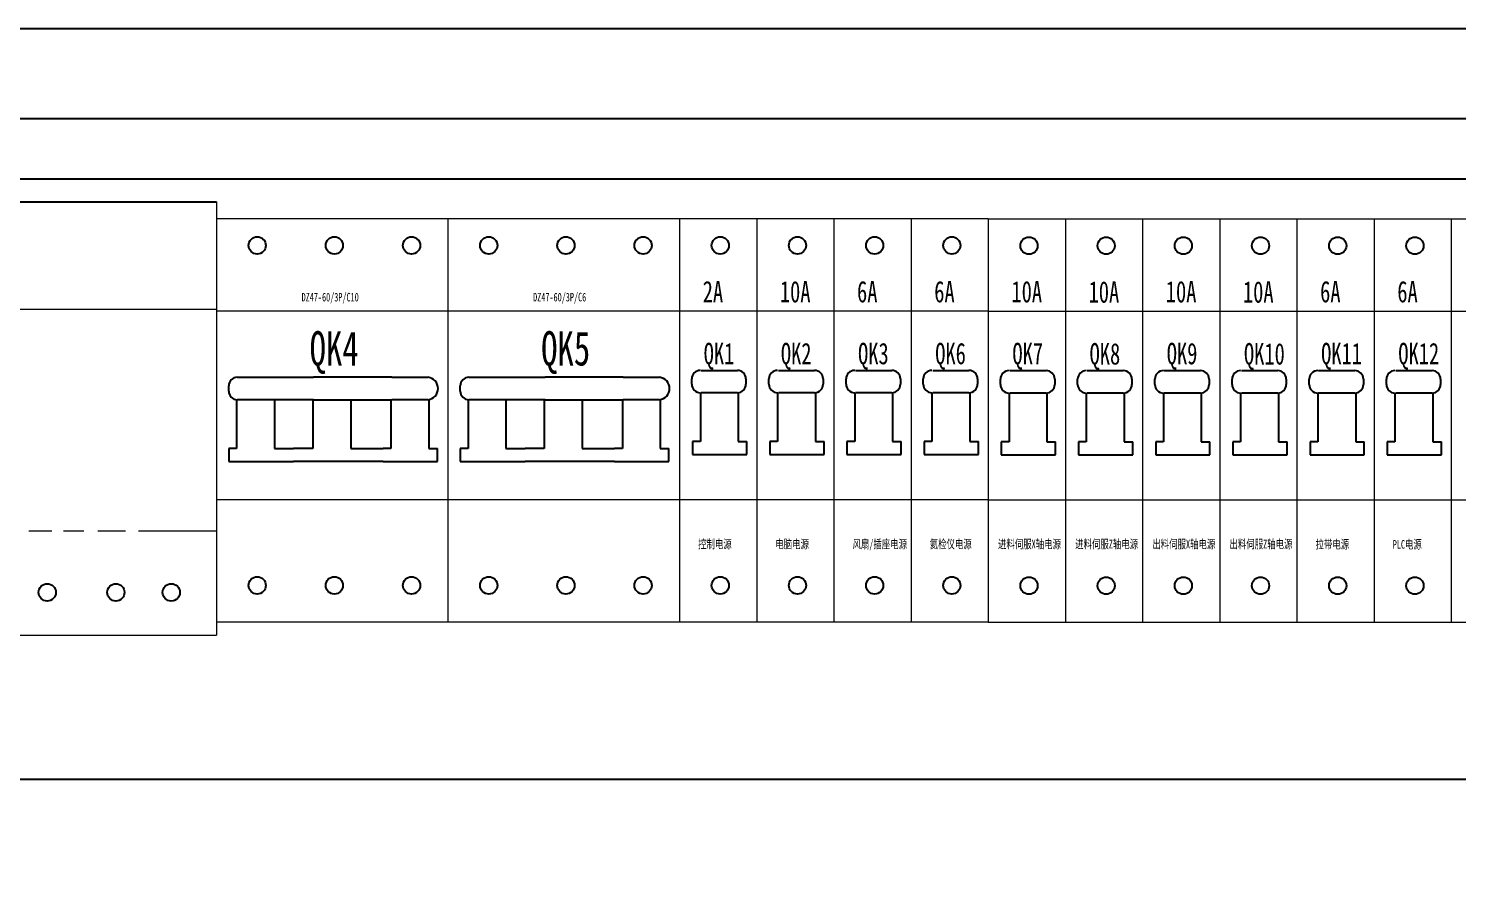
# Model space of a CAD drawing. Header units: millimetres. Extents: x -300 to 5587, y 233 to 3316.
# Drawn here: x 4266 to 4599.2, y 1554.9 to 1756 of the extents above; entities that cross this region are included whole.
import ezdxf

# ---------------------------------------------------------------- set-up
doc = ezdxf.new("R2010")
doc.units = ezdxf.units.MM
doc.layers.add('TEXT', color=2, linetype='Continuous')
doc.layers.add('细实线层', color=7, linetype='Continuous')
doc.styles.add('ST', font='', dxfattribs={"width": 0.8, "height": 300})
doc.styles.get("Standard").update_dxf_attribs({"font": ''})
doc.styles.add('宋', font='', dxfattribs={"width": 0.7})
doc.styles.get('ST').set_extended_font_data('SimSun')
doc.styles.get('Standard').set_extended_font_data('SimSun')
doc.styles.get('宋').set_extended_font_data('SimSun')
doc.dimstyles.new('ISO-25', dxfattribs={"dimtxt": 2.5, "dimasz": 2.5, "dimexe": 1.25, "dimexo": 0.625, "dimtad": 1, "dimtxsty": 'Standard', "dimcen": 2.5, "dimadec": 0, "dimazin": 0, "dimtfac": 1, "dimtmove": 0, "dimatfit": 3, "dimfxl": 1, "dimarcsym": 0})

# ---------------------------------------------------------------- blocks, each defined once
blk = doc.blocks.new('*D91')
at = {"color": 0, "lineweight": -2, "transparency": 16777216}
for p, q in [((4136.79, 1755.39), (4136.79, 1733.81)), ((5586.79, 1755.39), (5586.79, 1733.81)), ((4139.29, 1735.06), (5584.29, 1735.06))]:
    blk.add_line(p, q, dxfattribs=at)
at = {"color": 0, "transparency": 16777216}
for points in [[(4139.29, 1735.47), (4139.29, 1734.64), (4136.79, 1735.06)], [(5584.29, 1734.64), (5584.29, 1735.47), (5586.79, 1735.06)]]:
    blk.add_solid(points, dxfattribs=at)
at = {"layer": 'Defpoints', "color": 0, "transparency": 16777216}
for p in [(4136.79, 1756.02), (5586.79, 1756.02), (5586.79, 1735.06)]:
    blk.add_point(p, dxfattribs=at)
at = {"color": 0, "transparency": 16777216, "insert": (4774.8, 1740.68), "char_height": 2.5, "attachment_point": 5}
blk.add_mtext('{\\H4x;1450}', dxfattribs=at)

msp = doc.modelspace()

# ---------------------------------------------------------------- linework, layer by layer
for p, q in [((4171.786, 1721.019), (5272.403, 1721.019)), ((4174.766, 1715.638), (4309.766, 1715.638)), ((4420.823, 1659.764), (4420.823, 1656.7)), ((4438.823, 1659.764), (4438.823, 1656.7)), ((4456.823, 1659.764), (4456.823, 1656.7)), ((4474.823, 1659.764), (4474.823, 1656.7)), ((4492.823, 1659.703), (4492.823, 1656.638)), ((4510.823, 1659.703), (4510.823, 1656.638)), ((4528.823, 1659.703), (4528.823, 1656.638)), ((4546.823, 1659.703), (4546.823, 1656.638)), ((4564.823, 1659.703), (4564.823, 1656.638)), ((4582.823, 1659.703), (4582.823, 1656.638)), ((4420.823, 1656.7), (4433.48, 1656.7)), ((4438.823, 1656.7), (4451.48, 1656.7)), ((4456.823, 1656.7), (4469.48, 1656.7)), ((4474.823, 1656.7), (4487.48, 1656.7)), ((4492.823, 1656.638), (4505.48, 1656.638)), ((4510.823, 1656.638), (4523.48, 1656.638)), ((4528.823, 1656.638), (4541.48, 1656.638)), ((4546.823, 1656.638), (4559.48, 1656.638)), ((4564.823, 1656.638), (4577.48, 1656.638)), ((4582.823, 1656.638), (4595.48, 1656.638)), ((4348.641, 1655.081), (4361.298, 1655.081)), ((4402.641, 1655.081), (4415.298, 1655.081)), ((4171.786, 1581.019), (5272.403, 1581.019))]:
    msp.add_line(p, q)
at = {"color": 0}
for p, q in [((4422.823, 1676.347), (4431.274, 1676.347)), ((4440.823, 1676.347), (4449.274, 1676.347)), ((4458.823, 1676.347), (4467.274, 1676.347)), ((4476.823, 1676.347), (4485.274, 1676.347)), ((4494.823, 1676.286), (4503.274, 1676.286)), ((4512.823, 1676.286), (4521.274, 1676.286)), ((4530.823, 1676.286), (4539.274, 1676.286)), ((4548.823, 1676.286), (4557.274, 1676.286)), ((4566.823, 1676.286), (4575.274, 1676.286)), ((4584.823, 1676.286), (4593.274, 1676.286)), ((4314.641, 1674.729), (4332.439, 1674.729)), ((4350.641, 1674.729), (4332.439, 1674.729)), ((4350.641, 1674.729), (4359.092, 1674.729)), ((4368.641, 1674.729), (4386.439, 1674.729)), ((4404.641, 1674.729), (4386.439, 1674.729)), ((4404.641, 1674.729), (4413.092, 1674.729)), ((4420.628, 1673.12), (4420.628, 1674.347)), ((4433.274, 1674.347), (4433.274, 1673.12)), ((4438.628, 1673.12), (4438.628, 1674.347)), ((4451.274, 1674.347), (4451.274, 1673.12)), ((4456.628, 1673.12), (4456.628, 1674.347)), ((4469.274, 1674.347), (4469.274, 1673.12)), ((4474.628, 1673.12), (4474.628, 1674.347)), ((4487.274, 1674.347), (4487.274, 1673.12)), ((4492.628, 1673.059), (4492.628, 1674.286)), ((4505.274, 1674.286), (4505.274, 1673.059)), ((4510.628, 1673.059), (4510.628, 1674.286)), ((4523.274, 1674.286), (4523.274, 1673.059)), ((4528.628, 1673.059), (4528.628, 1674.286)), ((4541.274, 1674.286), (4541.274, 1673.059)), ((4546.628, 1673.059), (4546.628, 1674.286)), ((4559.274, 1674.286), (4559.274, 1673.059)), ((4564.628, 1673.059), (4564.628, 1674.286)), ((4577.274, 1674.286), (4577.274, 1673.059)), ((4582.628, 1673.059), (4582.628, 1674.286)), ((4595.274, 1674.286), (4595.274, 1673.059)), ((4312.641, 1671.501), (4312.641, 1672.729)), ((4366.641, 1671.501), (4366.641, 1672.729)), ((4422.628, 1671.12), (4422.628, 1659.764)), ((4431.274, 1671.12), (4422.823, 1671.12)), ((4431.47, 1671.12), (4431.47, 1659.764)), ((4440.628, 1671.12), (4440.628, 1659.764)), ((4449.274, 1671.12), (4440.823, 1671.12)), ((4449.47, 1671.12), (4449.47, 1659.764)), ((4458.628, 1671.12), (4458.628, 1659.764)), ((4467.274, 1671.12), (4458.823, 1671.12)), ((4467.47, 1671.12), (4467.47, 1659.764)), ((4476.628, 1671.12), (4476.628, 1659.764)), ((4485.274, 1671.12), (4476.823, 1671.12)), ((4485.47, 1671.12), (4485.47, 1659.764)), ((4494.628, 1671.059), (4494.628, 1659.703)), ((4503.274, 1671.059), (4494.823, 1671.059)), ((4503.47, 1671.059), (4503.47, 1659.703)), ((4512.628, 1671.059), (4512.628, 1659.703)), ((4521.274, 1671.059), (4512.823, 1671.059)), ((4521.47, 1671.059), (4521.47, 1659.703)), ((4530.628, 1671.059), (4530.628, 1659.703)), ((4539.274, 1671.059), (4530.823, 1671.059)), ((4539.47, 1671.059), (4539.47, 1659.703)), ((4548.628, 1671.059), (4548.628, 1659.703)), ((4557.274, 1671.059), (4548.823, 1671.059)), ((4557.47, 1671.059), (4557.47, 1659.703)), ((4566.628, 1671.059), (4566.628, 1659.703)), ((4575.274, 1671.059), (4566.823, 1671.059)), ((4575.47, 1671.059), (4575.47, 1659.703)), ((4584.628, 1671.059), (4584.628, 1659.703)), ((4593.274, 1671.059), (4584.823, 1671.059)), ((4593.47, 1671.059), (4593.47, 1659.703)), ((4314.445, 1669.501), (4314.445, 1658.145)), ((4332.439, 1669.501), (4314.641, 1669.501)), ((4323.287, 1669.501), (4323.287, 1658.145)), ((4332.244, 1669.501), (4332.244, 1658.145)), ((4332.439, 1669.501), (4350.641, 1669.501)), ((4341.086, 1669.501), (4341.086, 1658.145)), ((4350.445, 1669.501), (4350.445, 1658.145)), ((4359.092, 1669.501), (4350.641, 1669.501)), ((4359.287, 1669.501), (4359.287, 1658.145)), ((4368.445, 1669.501), (4368.445, 1658.145)), ((4386.439, 1669.501), (4368.641, 1669.501)), ((4377.287, 1669.501), (4377.287, 1658.145)), ((4386.244, 1669.501), (4386.244, 1658.145)), ((4386.439, 1669.501), (4404.641, 1669.501)), ((4395.086, 1669.501), (4395.086, 1658.145)), ((4404.445, 1669.501), (4404.445, 1658.145)), ((4413.092, 1669.501), (4404.641, 1669.501)), ((4413.287, 1669.501), (4413.287, 1658.145)), ((4422.628, 1659.764), (4420.823, 1659.764)), ((4431.47, 1659.764), (4433.48, 1659.764)), ((4440.628, 1659.764), (4438.823, 1659.764)), ((4449.47, 1659.764), (4451.48, 1659.764)), ((4458.628, 1659.764), (4456.823, 1659.764)), ((4467.47, 1659.764), (4469.48, 1659.764)), ((4476.628, 1659.764), (4474.823, 1659.764)), ((4485.47, 1659.764), (4487.48, 1659.764)), ((4494.628, 1659.703), (4492.823, 1659.703)), ((4503.47, 1659.703), (4505.48, 1659.703)), ((4512.628, 1659.703), (4510.823, 1659.703)), ((4521.47, 1659.703), (4523.48, 1659.703)), ((4530.628, 1659.703), (4528.823, 1659.703)), ((4539.47, 1659.703), (4541.48, 1659.703)), ((4548.628, 1659.703), (4546.823, 1659.703)), ((4557.47, 1659.703), (4559.48, 1659.703)), ((4566.628, 1659.703), (4564.823, 1659.703)), ((4575.47, 1659.703), (4577.48, 1659.703)), ((4584.628, 1659.703), (4582.823, 1659.703)), ((4593.47, 1659.703), (4595.48, 1659.703)), ((4314.445, 1658.145), (4312.641, 1658.145)), ((4312.641, 1658.145), (4312.641, 1655.081)), ((4323.287, 1658.145), (4327.766, 1658.145)), ((4332.244, 1658.145), (4327.766, 1658.145)), ((4341.086, 1658.145), (4348.641, 1658.145)), ((4350.445, 1658.145), (4348.641, 1658.145)), ((4359.287, 1658.145), (4361.298, 1658.145)), ((4368.445, 1658.145), (4366.641, 1658.145)), ((4366.641, 1658.145), (4366.641, 1655.081)), ((4377.287, 1658.145), (4381.766, 1658.145)), ((4386.244, 1658.145), (4381.766, 1658.145)), ((4395.086, 1658.145), (4402.641, 1658.145)), ((4404.445, 1658.145), (4402.641, 1658.145)), ((4413.287, 1658.145), (4415.298, 1658.145)), ((4312.641, 1655.081), (4327.766, 1655.081)), ((4348.641, 1655.081), (4327.766, 1655.081)), ((4366.641, 1655.081), (4381.766, 1655.081)), ((4402.641, 1655.081), (4381.766, 1655.081))]:
    msp.add_line(p, q, dxfattribs=at)
msp.add_lwpolyline([(5272.403, 1296.019), (4136.786, 1296.019), (4136.786, 1756.019), (5586.786, 1756.019), (5586.786, 1296.019)])
at = {"color": 0, "linetype": 'Continuous'}
for centre in [(4319.279, 1705.466), (4337.279, 1705.466), (4355.279, 1705.466), (4373.279, 1705.466), (4391.279, 1705.466), (4409.279, 1705.466), (4427.279, 1705.466), (4445.279, 1705.466), (4463.279, 1705.466), (4481.279, 1705.466), (4499.279, 1705.405), (4517.279, 1705.405), (4535.279, 1705.405), (4553.279, 1705.405), (4571.279, 1705.405), (4589.279, 1705.405), (4270.309, 1624.579), (4286.322, 1624.579), (4299.24, 1624.579), (4319.279, 1626.205), (4337.279, 1626.205), (4355.279, 1626.205), (4373.279, 1626.205), (4391.279, 1626.205), (4409.279, 1626.205), (4427.279, 1626.205), (4445.279, 1626.205), (4463.279, 1626.205), (4481.279, 1626.205), (4499.279, 1626.144), (4517.279, 1626.144), (4535.279, 1626.144), (4553.279, 1626.144), (4571.279, 1626.144), (4589.279, 1626.144)]:
    msp.add_circle(centre, 2.01, dxfattribs=at)
at = {"color": 0}
for centre, radius, start, end in [((4422.628, 1674.347), 2, 90, 180), ((4431.274, 1674.347), 2, 0, 90), ((4440.628, 1674.347), 2, 90, 180), ((4449.274, 1674.347), 2, 0, 90), ((4458.628, 1674.347), 2, 90, 180), ((4467.274, 1674.347), 2, 0, 90), ((4476.628, 1674.347), 2, 90, 180), ((4485.274, 1674.347), 2, 0, 90), ((4494.628, 1674.286), 2, 90, 180), ((4503.274, 1674.286), 2, 0, 90), ((4512.628, 1674.286), 2, 90, 180), ((4521.274, 1674.286), 2, 0, 90), ((4530.628, 1674.286), 2, 90, 180), ((4539.274, 1674.286), 2, 0, 90), ((4548.628, 1674.286), 2, 90, 180), ((4557.274, 1674.286), 2, 0, 90), ((4566.628, 1674.286), 2, 90, 180), ((4575.274, 1674.286), 2, 0, 90), ((4584.628, 1674.286), 2, 90, 180), ((4593.274, 1674.286), 2, 0, 90), ((4314.641, 1672.729), 2, 90, 180), ((4358.838, 1672.115), 2.626, 275.55498, 84.44502), ((4368.641, 1672.729), 2, 90, 180), ((4412.838, 1672.115), 2.626, 275.55498, 84.44502), ((4422.628, 1673.12), 2, 180, 270), ((4431.274, 1673.12), 2, 270, 0), ((4440.628, 1673.12), 2, 180, 270), ((4449.274, 1673.12), 2, 270, 0), ((4458.628, 1673.12), 2, 180, 270), ((4467.274, 1673.12), 2, 270, 0), ((4476.628, 1673.12), 2, 180, 270), ((4485.274, 1673.12), 2, 270, 0), ((4494.628, 1673.059), 2, 180, 270), ((4503.274, 1673.059), 2, 270, 0), ((4512.628, 1673.059), 2, 180, 270), ((4521.274, 1673.059), 2, 270, 0), ((4530.628, 1673.059), 2, 180, 270), ((4539.274, 1673.059), 2, 270, 0), ((4548.628, 1673.059), 2, 180, 270), ((4557.274, 1673.059), 2, 270, 0), ((4566.628, 1673.059), 2, 180, 270), ((4575.274, 1673.059), 2, 270, 0), ((4584.628, 1673.059), 2, 180, 270), ((4593.274, 1673.059), 2, 270, 0), ((4314.641, 1671.501), 2, 180, 270), ((4368.641, 1671.501), 2, 180, 270)]:
    msp.add_arc(centre, radius, start, end, dxfattribs=at)
at = {"layer": 'TEXT', "linetype": 'Continuous'}
for p, q in [((4433.48, 1656.7), (4433.48, 1659.764)), ((4451.48, 1656.7), (4451.48, 1659.764)), ((4469.48, 1656.7), (4469.48, 1659.764)), ((4487.48, 1656.7), (4487.48, 1659.764)), ((4505.48, 1656.638), (4505.48, 1659.703)), ((4523.48, 1656.638), (4523.48, 1659.703)), ((4541.48, 1656.638), (4541.48, 1659.703)), ((4559.48, 1656.638), (4559.48, 1659.703)), ((4577.48, 1656.638), (4577.48, 1659.703)), ((4595.48, 1656.638), (4595.48, 1659.703)), ((4361.298, 1655.081), (4361.298, 1658.145)), ((4415.298, 1655.081), (4415.298, 1658.145))]:
    msp.add_line(p, q, dxfattribs=at)
at = {"layer": '细实线层', "lineweight": 0}
for p, q in [((4309.766, 1715.638), (4309.766, 1614.638)), ((4309.766, 1715.638), (4309.766, 1621.638)), ((4309.766, 1711.724), (4309.766, 1617.724)), ((4309.766, 1711.724), (4327.766, 1711.724)), ((4327.766, 1711.724), (4345.766, 1711.724)), ((4345.766, 1711.724), (4363.766, 1711.724)), ((4363.766, 1711.724), (4363.766, 1617.724)), ((4363.766, 1711.724), (4363.766, 1617.724)), ((4363.766, 1711.724), (4363.766, 1617.724)), ((4363.766, 1711.724), (4363.766, 1617.724)), ((4363.766, 1711.724), (4381.766, 1711.724)), ((4381.766, 1711.724), (4399.766, 1711.724)), ((4399.766, 1711.724), (4417.766, 1711.724)), ((4417.766, 1711.724), (4417.766, 1617.724)), ((4417.766, 1711.724), (4417.766, 1617.724)), ((4417.766, 1711.724), (4435.766, 1711.724)), ((4417.766, 1711.724), (4417.766, 1617.724)), ((4435.766, 1711.724), (4435.766, 1617.724)), ((4435.766, 1711.724), (4435.766, 1617.724)), ((4435.766, 1711.724), (4453.766, 1711.724)), ((4453.766, 1711.724), (4453.766, 1617.724)), ((4453.766, 1711.724), (4453.766, 1617.724)), ((4453.766, 1711.724), (4471.766, 1711.724)), ((4471.766, 1711.724), (4471.766, 1617.724)), ((4471.766, 1711.724), (4471.766, 1617.724)), ((4471.766, 1711.724), (4489.766, 1711.724)), ((4489.766, 1711.724), (4489.766, 1617.724)), ((4489.766, 1711.663), (4489.766, 1617.663)), ((4489.766, 1711.663), (4507.766, 1711.663)), ((4507.766, 1711.663), (4507.766, 1617.663)), ((4507.766, 1711.663), (4507.766, 1617.663)), ((4507.766, 1711.663), (4525.766, 1711.663)), ((4525.766, 1711.663), (4525.766, 1617.663)), ((4525.766, 1711.663), (4525.766, 1617.663)), ((4525.766, 1711.663), (4543.766, 1711.663)), ((4543.766, 1711.663), (4543.766, 1617.663)), ((4543.766, 1711.663), (4543.766, 1617.663)), ((4543.766, 1711.663), (4561.766, 1711.663)), ((4561.766, 1711.663), (4561.766, 1617.663)), ((4561.766, 1711.663), (4561.766, 1617.663)), ((4561.766, 1711.663), (4579.766, 1711.663)), ((4579.766, 1711.663), (4579.766, 1617.663)), ((4579.766, 1711.663), (4579.766, 1617.663)), ((4579.766, 1711.663), (4597.766, 1711.663)), ((4597.766, 1711.663), (4597.766, 1617.663)), ((4597.766, 1711.663), (4597.766, 1617.663)), ((4597.766, 1711.663), (4615.766, 1711.663)), ((4174.766, 1690.638), (4309.766, 1690.638)), ((4309.766, 1690.224), (4327.766, 1690.224)), ((4327.766, 1690.224), (4345.766, 1690.224)), ((4345.766, 1690.224), (4363.766, 1690.224)), ((4363.766, 1690.224), (4381.766, 1690.224)), ((4381.766, 1690.224), (4399.766, 1690.224)), ((4399.766, 1690.224), (4417.766, 1690.224)), ((4417.766, 1690.224), (4435.766, 1690.224)), ((4435.766, 1690.224), (4453.766, 1690.224)), ((4453.766, 1690.224), (4471.766, 1690.224)), ((4471.766, 1690.224), (4489.766, 1690.224)), ((4489.766, 1690.163), (4507.766, 1690.163)), ((4507.766, 1690.163), (4525.766, 1690.163)), ((4525.766, 1690.163), (4543.766, 1690.163)), ((4543.766, 1690.163), (4561.766, 1690.163)), ((4561.766, 1690.163), (4579.766, 1690.163)), ((4579.766, 1690.163), (4597.766, 1690.163)), ((4597.766, 1690.163), (4615.766, 1690.163)), ((4309.766, 1646.224), (4327.766, 1646.224)), ((4327.766, 1646.224), (4345.766, 1646.224)), ((4345.766, 1646.224), (4363.766, 1646.224)), ((4363.766, 1646.224), (4381.766, 1646.224)), ((4381.766, 1646.224), (4399.766, 1646.224)), ((4399.766, 1646.224), (4417.766, 1646.224)), ((4417.766, 1646.224), (4435.766, 1646.224)), ((4435.766, 1646.224), (4453.766, 1646.224)), ((4453.766, 1646.224), (4471.766, 1646.224)), ((4471.766, 1646.224), (4489.766, 1646.224)), ((4489.766, 1646.163), (4507.766, 1646.163)), ((4507.766, 1646.163), (4525.766, 1646.163)), ((4525.766, 1646.163), (4543.766, 1646.163)), ((4543.766, 1646.163), (4561.766, 1646.163)), ((4561.766, 1646.163), (4579.766, 1646.163)), ((4579.766, 1646.163), (4597.766, 1646.163)), ((4597.766, 1646.163), (4615.766, 1646.163)), ((4265.986, 1638.967), (4271.412, 1638.967)), ((4274.126, 1638.967), (4278.874, 1638.967)), ((4282.096, 1638.967), (4288.541, 1638.967)), ((4291.593, 1638.967), (4309.766, 1638.967)), ((4309.766, 1617.724), (4327.766, 1617.724)), ((4327.766, 1617.724), (4345.766, 1617.724)), ((4345.766, 1617.724), (4363.766, 1617.724)), ((4363.766, 1617.724), (4381.766, 1617.724)), ((4381.766, 1617.724), (4399.766, 1617.724)), ((4399.766, 1617.724), (4417.766, 1617.724)), ((4417.766, 1617.724), (4435.766, 1617.724)), ((4435.766, 1617.724), (4453.766, 1617.724)), ((4453.766, 1617.724), (4471.766, 1617.724)), ((4471.766, 1617.724), (4489.766, 1617.724)), ((4489.766, 1617.663), (4507.766, 1617.663)), ((4507.766, 1617.663), (4525.766, 1617.663)), ((4525.766, 1617.663), (4543.766, 1617.663)), ((4543.766, 1617.663), (4561.766, 1617.663)), ((4561.766, 1617.663), (4579.766, 1617.663)), ((4579.766, 1617.663), (4597.766, 1617.663)), ((4597.766, 1617.663), (4615.766, 1617.663)), ((4174.766, 1614.638), (4309.766, 1614.638))]:
    msp.add_line(p, q, dxfattribs=at)

# ---------------------------------------------------------------- texts
at = {"lineweight": 0, "char_height": 2, "attachment_point": 1, "style": '宋'}
for s, insert, width in [('控制电源', (4422.118, 1636.836), 14.95364), ('电脑电源', (4440.118, 1636.836), 14.95364), ('{\\fSimSun|b0|i0|c134|p2;风扇/插座电源}', (4458.118, 1636.836), 15.2203), ('氦检仪电源', (4476.118, 1636.836), 13.6203), ('进料伺服X轴电源', (4492.051, 1636.836), 14.95364), ('进料伺服Z轴电源', (4510.051, 1636.836), 14.95364), ('出料伺服X轴电源', (4528.051, 1636.836), 14.95364), ('出料伺服Z轴电源', (4546.051, 1636.836), 14.95364), ('拉带电源', (4566.118, 1636.775), 14.95364), ('PLC电源', (4584.118, 1636.775), 14.95364)]:
    msp.add_mtext(s, dxfattribs=dict(at, insert=insert, width=width))
at = {"layer": 'TEXT', "color": 0, "style": 'ST', "width": 0.7}
for s, height, p in [('2A', 5, (4423.181, 1692.19)), ('10A', 5, (4441.181, 1692.19)), ('6A', 5, (4459.181, 1692.19)), ('6A', 5, (4477.181, 1692.19)), ('10A', 5, (4495.181, 1692.19)), ('10A', 5, (4513.181, 1692.129)), ('10A', 5, (4531.181, 1692.19)), ('10A', 5, (4549.181, 1692.129)), ('6A', 5, (4567.181, 1692.19)), ('6A', 5, (4585.181, 1692.19)), ('DZ47-60/3P/C10', 2, (4329.634, 1692.413)), ('DZ47-60/3P/C6', 2, (4383.634, 1692.413)), ('QK4', 8, (4331.51, 1677.471)), ('QK5', 8, (4385.51, 1677.471)), ('QK1', 5, (4423.413, 1677.761)), ('QK2', 5, (4441.413, 1677.761)), ('QK3', 5, (4459.413, 1677.761)), ('QK6', 5, (4477.413, 1677.761)), ('QK7', 5, (4495.413, 1677.761)), ('QK8', 5, (4513.413, 1677.7)), ('QK9', 5, (4531.413, 1677.761)), ('QK10', 5, (4549.413, 1677.7)), ('QK11', 5, (4567.413, 1677.761)), ('QK12', 5, (4585.413, 1677.761))]:
    msp.add_text(s, height=height, dxfattribs=at).set_placement(p)

# ---------------------------------------------------------------- dimensions: what is measured, and where the dimension line sits
dim = msp.add_linear_dim(base=(5586.786, 1735.056), p1=(4136.786, 1756.019), p2=(5586.786, 1756.019), text='{\\H4x;<>}', dimstyle='ISO-25', override={"dimtxsty": 'Standard'})
dim.commit()
dim.dimension.update_dxf_attribs({"geometry": '*D91', "text_midpoint": (4774.796, 1735.056), "dimtype": 160})

doc.saveas('drawing.dxf')
